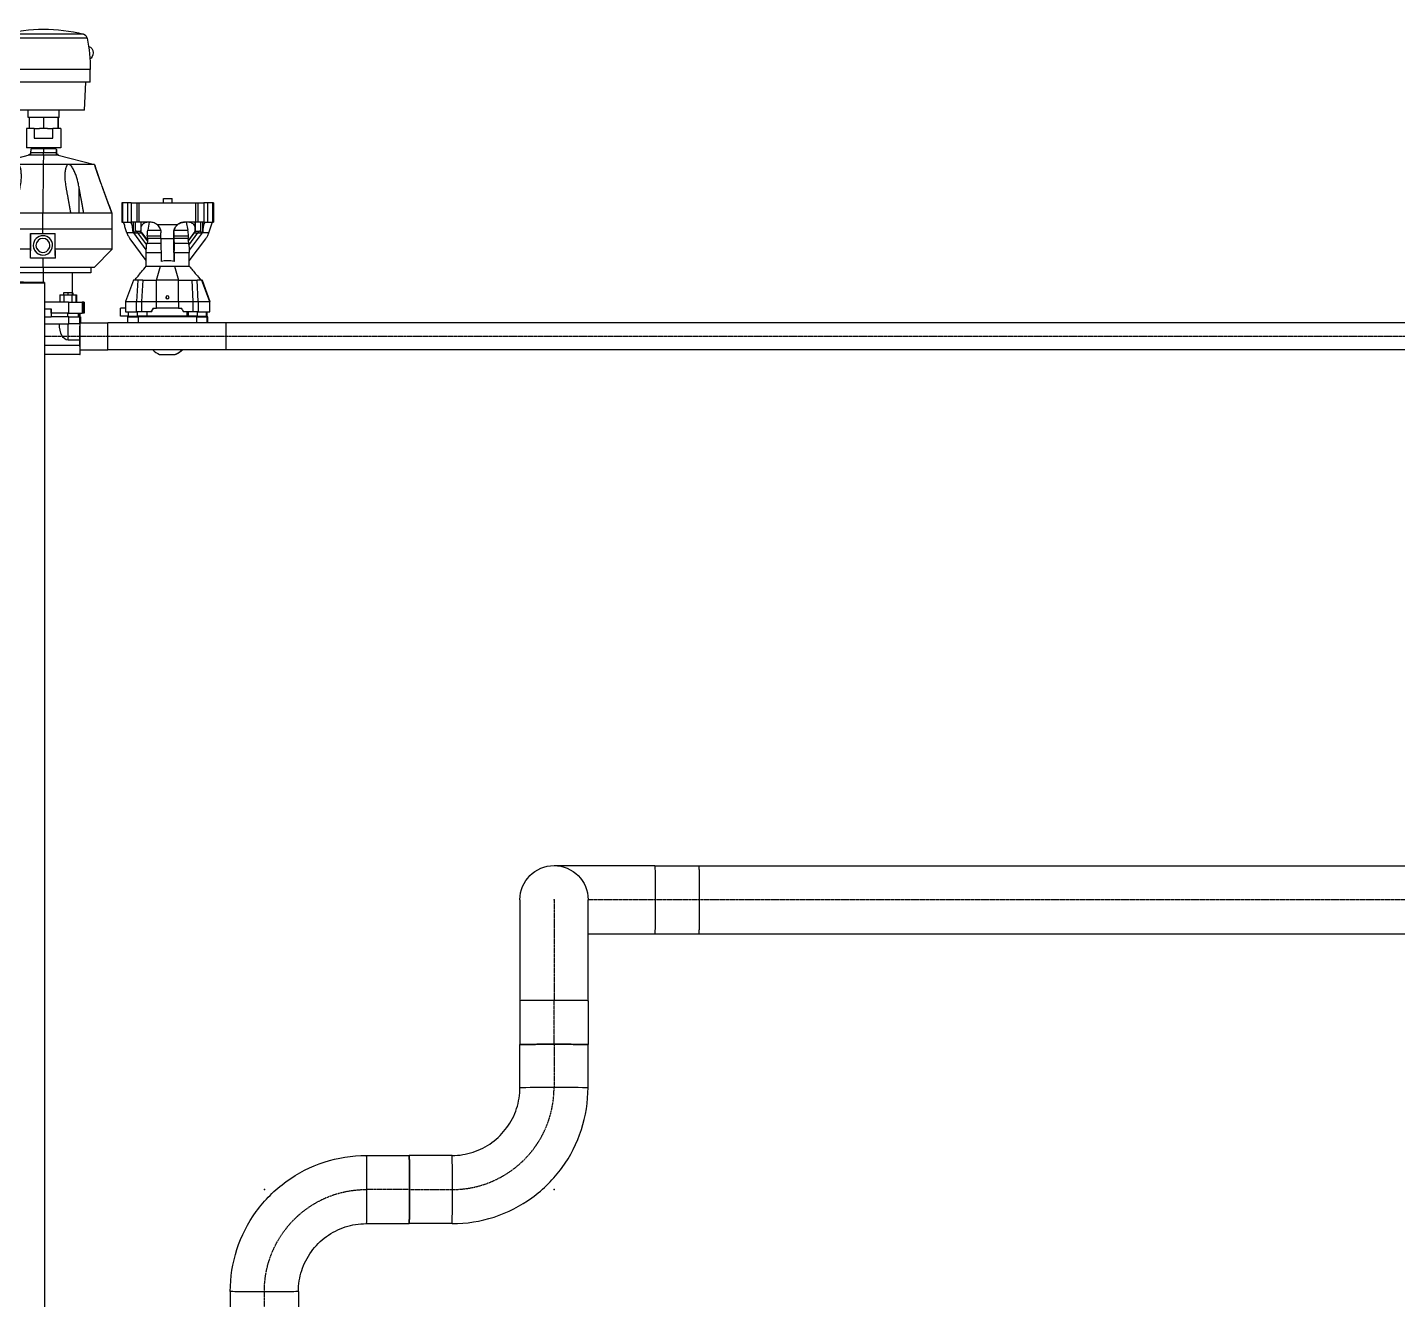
# Model space of a CAD drawing. Header units: millimetres. Extents: x 48717 to 75522, y 76128 to 88842.
# Drawn here: x 58008 to 59285, y 87657 to 88842 of the extents above; entities that cross this region are included whole.
import ezdxf

# ---------------------------------------------------------------- set-up
doc = ezdxf.new("R2010")
doc.units = ezdxf.units.MM
doc.linetypes.add('CENTER2', pattern=[1.125, 0.75, -0.125, 0.125, -0.125])
for name, color, linetype in [('Top (Plan) View2-CENTER', 1, 'CENTER2'), ('Top (Plan) View2-DV20-S1B-001d', 140, 'Continuous'), ('Top (Plan) View2-DV20-S1B-011C', 140, 'Continuous'), ('Top (Plan) View2-DV90-S1B-001d', 120, 'Continuous')]:
    doc.layers.add(name, color=color, linetype=linetype)

# ---------------------------------------------------------------- blocks, each defined once
blk = doc.blocks.new('*U802')
at = {"layer": 'Top (Plan) View2-CENTER'}
blk.add_line((58023.9, 88554.5), (58083, 88554.5), dxfattribs=at)
at = {"layer": 'Top (Plan) View2-DV20-S1B-011C', "color": 0, "linetype": 'ByBlock', "lineweight": -2}
for p, q in [((58063.7, 88832.2), (57982.5, 88832.2)), ((58060.1, 88836.1), (57986.2, 88836.1)), ((58066.6, 88803), (57979.6, 88803)), ((57979.6, 88791.2), (57979.6, 88803)), ((58066.6, 88791.2), (58066.6, 88803)), ((58066.6, 88791.2), (57979.6, 88791.2)), ((57985.1, 88765.2), (57983.7, 88791.2)), ((58061.1, 88765.2), (58062.5, 88791.2)), ((58061.1, 88765.2), (57985.1, 88765.2)), ((58008.6, 88758.2), (58008.6, 88765.2)), ((58009.5, 88758.2), (58008.6, 88758.2)), ((58011.7, 88758.2), (58009.5, 88758.2)), ((58009.5, 88758.2), (58009.5, 88748.2)), ((58020.8, 88758.2), (58011.7, 88758.2)), ((58023, 88758.2), (58020.8, 88758.2)), ((58025.1, 88758.2), (58023, 88758.2)), ((58023, 88758.2), (58023, 88748.2)), ((58034.4, 88758.2), (58025.1, 88758.2)), ((58036.5, 88758.2), (58034.4, 88758.2)), ((58036.6, 88758.2), (58036.5, 88758.2)), ((58036.5, 88758.2), (58036.5, 88748.2)), ((58037.6, 88758.2), (58036.6, 88758.2)), ((58036.7, 88758.2), (58036.7, 88748.2)), ((58037.6, 88758.2), (58037.6, 88765.2)), ((58014.4, 88748.2), (58007.1, 88748.2)), ((58007.1, 88748.2), (58007.1, 88730.2)), ((58014.4, 88748.2), (58014.4, 88739.2)), ((58014.4, 88748.2), (58019.4, 88748.2)), ((58023, 88748.2), (58019.4, 88748.2)), ((58026.6, 88748.2), (58023, 88748.2)), ((58026.6, 88748.2), (58031.6, 88748.2)), ((58039.1, 88748.2), (58031.6, 88748.2)), ((58031.6, 88739.2), (58031.6, 88748.2)), ((58039.1, 88748.2), (58039.1, 88730.2)), ((58039.1, 88730.2), (58007.1, 88730.2)), ((58011.6, 88729.2), (58011.1, 88728.4)), ((58023, 88729.2), (58011.6, 88729.2)), ((58014.4, 88739.2), (58031.6, 88739.2)), ((58018.1, 88729.2), (58018.1, 88730.2)), ((58023, 88729.2), (58023, 88725.8)), ((58034.6, 88729.2), (58023, 88729.2)), ((58028.1, 88729.2), (58028.1, 88730.2)), ((58034.6, 88729.2), (58035.1, 88728.4)), ((58009.6, 88723.2), (57975.6, 88714.5)), ((58009.6, 88724.2), (58011, 88724.2)), ((58009.6, 88723.2), (58009.6, 88724.2)), ((58023, 88723.2), (58009.6, 88723.2)), ((58011, 88725.8), (58023, 88725.8)), ((58011, 88725.8), (58011, 88724.2)), ((58023, 88723.2), (58022.6, 88714.5)), ((58023, 88723.2), (58023, 88725.8)), ((58023, 88725.8), (58035, 88725.8)), ((58036.6, 88723.2), (58023, 88723.2)), ((58035, 88724.2), (58035, 88725.8)), ((58035, 88724.2), (58036.6, 88724.2)), ((58035.2, 88725.8), (58035.2, 88724.2)), ((58036.6, 88723.2), (58036.6, 88724.2)), ((58036.6, 88723.2), (58070.6, 88714.5)), ((57998.6, 88714.5), (57975.6, 88714.5)), ((57975.6, 88714.5), (57975.6, 88714.5)), ((58022.6, 88714.5), (57999.3, 88714.5)), ((58022.6, 88714.5), (58022.5, 88669.2)), ((58046.1, 88714.5), (58022.6, 88714.5)), ((58070.6, 88714.5), (58046.8, 88714.5)), ((58070.6, 88714.5), (58070.6, 88714.5)), ((58070.6, 88714.5), (58070.6, 88714.5)), ((57989.4, 88694.1), (57989.4, 88669.2)), ((58056, 88694.1), (58056, 88669.2)), ((58077.7, 88694.1), (58077.7, 88693.7)), ((57959.4, 88669.2), (57959.1, 88669.2)), ((57959.1, 88654.2), (57959.1, 88669.2)), ((57984.7, 88669.2), (57959.4, 88669.2)), ((57996.8, 88669.2), (57984.7, 88669.2)), ((58022.5, 88669.2), (57996.8, 88669.2)), ((58022.5, 88654.2), (58022.5, 88669.2)), ((58048.3, 88669.2), (58022.5, 88669.2)), ((58060.5, 88669.2), (58048.3, 88669.2)), ((58086.7, 88669.2), (58060.5, 88669.2)), ((58087.1, 88669.2), (58086.7, 88669.2)), ((58087.1, 88654.2), (58087.1, 88669.2)), ((58022.5, 88654.2), (57959.1, 88654.2)), ((58022.5, 88654.2), (57959.1, 88654.2)), ((57959.1, 88635.7), (57959.1, 88654.2)), ((57959.2, 88654.2), (57959.2, 88654.2)), ((58022.5, 88654.2), (58022.5, 88654.2)), ((58022.5, 88650.4), (58022.5, 88654.2)), ((58087.1, 88654.2), (58022.5, 88654.2)), ((58087.1, 88654.2), (58022.5, 88654.2)), ((58087, 88654.2), (58087, 88654.2)), ((58087.1, 88635.7), (58087.1, 88654.2)), ((58011, 88650.4), (58022.5, 88650.4)), ((58011, 88650.4), (58011, 88635.7)), ((58011, 88634.3), (58011, 88650.4)), ((58022.5, 88650.4), (58034, 88650.4)), ((58034, 88635.7), (58034, 88650.4)), ((58011, 88635.7), (57959.1, 88635.7)), ((57976.1, 88618.7), (57959.1, 88635.7)), ((58011, 88627.4), (58011, 88634.3)), ((58034, 88627.4), (58011, 88627.4)), ((58013.5, 88639.2), (58013.5, 88639.2)), ((58016, 88639.2), (58016, 88639.2)), ((58022.6, 88618.7), (58022.6, 88627.4)), ((58087.1, 88635.7), (58034, 88635.7)), ((58034, 88634.3), (58034, 88627.4)), ((58034.1, 88627.4), (58034, 88627.4)), ((58070.1, 88618.7), (58087.1, 88635.7)), ((58022.6, 88618.7), (57976.1, 88618.7)), ((57979.1, 88618.7), (57979.1, 88613.7)), ((58070.1, 88618.7), (58022.6, 88618.7)), ((58022.7, 88618.7), (58022.7, 88613.7)), ((58067.1, 88618.7), (58067.1, 88613.7)), ((58022.7, 88613.7), (57979.1, 88613.7)), ((57996.6, 88613.7), (57996.6, 88604.9)), ((58067.1, 88613.7), (58022.7, 88613.7)), ((58022.8, 88613.7), (58022.8, 88604.6)), ((58049.6, 88613.7), (58049.6, 88595)), ((58038.3, 88593), (58042, 88593)), ((58038.3, 88593), (58038.3, 88586.2)), ((58045.8, 88595), (58041.8, 88595)), ((58041.8, 88595), (58041.8, 88593)), ((58042, 88593), (58049.5, 88593)), ((58042, 88593), (58042, 88586.2)), ((58045.8, 88595), (58045.8, 88593)), ((58049.8, 88595), (58045.8, 88595)), ((58049.5, 88593), (58053.3, 88593)), ((58049.5, 88593), (58049.5, 88586.2)), ((58050.4, 88595), (58049.8, 88595)), ((58049.8, 88595), (58049.8, 88593)), ((58050.4, 88595), (58050.4, 88593)), ((58053.3, 88593), (58053.9, 88593)), ((58053.3, 88593), (58053.3, 88586.2)), ((58053.9, 88593), (58053.9, 88586.2)), ((58046.2, 88586.2), (58023.9, 88586.2)), ((58023.9, 88580.2), (58030.2, 88580.2)), ((58030.2, 88580.2), (58030.2, 88580.2)), ((58030.2, 88576.2), (58030.2, 88580.2)), ((58030.2, 88580.2), (58030.2, 88572.7)), ((58030.2, 88576.2), (58030.2, 88572.7)), ((58046.2, 88576.2), (58030.2, 88576.2)), ((58045.7, 88572.7), (58045.7, 88576.2)), ((58046.2, 88586.2), (58059.2, 88586.2)), ((58046.2, 88586.2), (58046.2, 88576.2)), ((58046.2, 88576.2), (58059.2, 88576.2)), ((58055.2, 88576.2), (58055.2, 88572.7)), ((58056.4, 88576.2), (58056.4, 88572.7)), ((58056.8, 88576.2), (58056.8, 88572.7)), ((58060.4, 88586.2), (58059.2, 88586.2)), ((58059.2, 88586.2), (58059.2, 88576.2)), ((58060.4, 88576.2), (58059.2, 88576.2)), ((58060.8, 88586.2), (58060.4, 88586.2)), ((58060.4, 88586.2), (58060.4, 88576.2)), ((58060.8, 88576.2), (58060.4, 88576.2)), ((58060.8, 88586.2), (58060.8, 88576.2)), ((58023.9, 88572.7), (58030.2, 88572.7)), ((58023.9, 88566), (58046.7, 88566)), ((58046.7, 88572.7), (58030.2, 88572.7)), ((58030.2, 88572.7), (58030.2, 88572.7)), ((58045.9, 88550.9), (58045.9, 88566)), ((58046.7, 88572.7), (58056.8, 88572.7)), ((58046.7, 88566), (58046.7, 88572.7)), ((58056.8, 88566), (58046.7, 88566)), ((58057.4, 88572.7), (58056.8, 88572.7)), ((58056.8, 88566), (58056.8, 88572.7)), ((58056.8, 88566), (58056.9, 88566)), ((58056.9, 88566), (58056.9, 88550.9)), ((58057.1, 88567), (58083.1, 88567)), ((58057.4, 88572.7), (58057.4, 88572.7)), ((58057.4, 88567), (58057.4, 88572.7)), ((58057.4, 88572.7), (58057.4, 88567)), ((58056.9, 88550.9), (58045.9, 88550.9)), ((58056.9, 88550.9), (58056.9, 88545.9)), ((58056.9, 88545.9), (58023.9, 88545.9)), ((58057.1, 88542), (58083.1, 88542)), ((58057, 88537.5), (58023.9, 88537.5)), ((58057, 88537.5), (58057.2, 88537.5))]:
    blk.add_line(p, q, dxfattribs=at)
at = {"layer": 'Top (Plan) View2-DV20-S1B-011C', "color": 0, "linetype": 'ByBlock', "lineweight": -2, "extrusion": (0, 0, -1)}
for centre, radius, start, end in [((-58129.6, 88803), 150, 0, 11.2266), ((-57987.4, 88831.3), 5, 11.2266, 75.7365), ((-58023.1, 88690.7), 150, 75.7365, 104.2635), ((-58058.8, 88831.3), 5, 104.2635, 168.7734), ((-57916.6, 88803), 150, 168.7734, 180)]:
    blk.add_arc(centre, radius, start, end, dxfattribs=at)
for centre, major_axis, ratio, start_param, end_param in [((58064.7, 88818.5), (0, 6), 0.759579, 0.081923, 1.570796), ((58064.7, 88818.5), (0, 6), 0.759579, 1.570796, 2.784465), ((58071, 92403.3), (0, -5285), 0.01, 0.776809, 0.777196), ((58045.8, 88566), (-0.1, 15.1), 0.52833, -3.13772, -1.566924), ((58057.1, 88554.5), (0, -12.5), 0.01, 0, 3.141593), ((58083.1, 88554.5), (0, -12.5), 0.01, 0, 3.141593)]:
    blk.add_ellipse(centre, major_axis=major_axis, ratio=ratio, start_param=start_param, end_param=end_param, dxfattribs=at)
at = {"layer": 'Top (Plan) View2-DV20-S1B-011C', "color": 0, "linetype": 'ByBlock', "lineweight": -2}
for centre, major_axis, ratio, start_param, end_param in [((58077.1, 88712.6), (-6.45, 1.89), 0.002815, 6.211146, 6.273588), ((58077.1, 88712.6), (-6.45, 1.89), 0.002814, 6.273591, 6.336033), ((58022.5, 88639.2), (0, 9), 0.99995, -1.570796, 1.570796), ((58022.5, 88639.2), (0, 9), 0.99995, 0.000556, 1.570796), ((58022.5, 88639.2), (0, 6.5), 0.99995, -1.570796, 1.570796), ((58022.5, 88639.2), (0, 6.5), 0.99995, 0.001538, 1.570796), ((58048, 92403.3), (0, 5285), 0.01, 2.364397, 2.364784), ((58022.5, 88639.2), (0, 9), 0.99995, 1.570796, 3.141037), ((58022.5, 88639.2), (0, 9), 0.99995, 1.570796, 4.712389), ((58022.5, 88639.2), (0, 6.5), 0.99995, 1.570796, 3.140054), ((58022.5, 88639.2), (0, 6.5), 0.99995, 1.570796, 4.712389), ((58057.1, 88554.5), (0, 18.5), 0.01, 2.056887, 2.736127), ((58057.1, 88554.5), (0, 18.5), 0.01, 3.547058, 3.970508)]:
    blk.add_ellipse(centre, major_axis=major_axis, ratio=ratio, start_param=start_param, end_param=end_param, dxfattribs=at)
for points, weights in [([(58011.1, 88728.4), (58011.1, 88728.3), (58011, 88725.8)], [1.12347614776, 1.12214181902, 1.05741574961]), ([(58035, 88725.8), (58035.1, 88730.7), (58035.2, 88725.8)], [1.05741574961, 1.18959271831, 1.05741574961]), ([(57959.4, 88669.2), (57964.3, 88682.6), (57968.5, 88694.1)], [1.00043866962, 1.00625788137, 1.00616626755]), ([(57989.4, 88694.1), (57987.2, 88682.6), (57984.7, 88669.2)], [1.00616571738, 1.00625759645, 1.0004386501]), ([(57996.8, 88669.2), (57999.3, 88682.6), (58001.4, 88694.1)], [1.00043866962, 1.00625788139, 1.00616626756]), ([(58043.8, 88694.1), (58045.9, 88682.6), (58048.3, 88669.2)], [1.00616570313, 1.00625758907, 1.00043864959]), ([(58060.5, 88669.2), (58058.1, 88682.6), (58056, 88694.1)], [1.00043866962, 1.00625788139, 1.00616626757]), ([(58077.5, 88694.1), (58081.7, 88682.6), (58086.7, 88669.2)], [1.00616570312, 1.00625758907, 1.00043864959]), ([(58086.8, 88669.2), (58081.9, 88682.6), (58077.7, 88694.1)], [1.00043866962, 1.00625788139, 1.00616626756]), ([(58034.1, 88627.4), (58034, 88630.7), (58034, 88634.3)], [1.00774847207, 1.00716439058, 1.00305420777])]:
    blk.add_rational_spline(points, weights, degree=2, dxfattribs=at)
for points, knots in [([(57968.5, 88694.1), (57968.9, 88695), (57969.2, 88695.8), (57969.4, 88696.6), (57970.3, 88699), (57971.2, 88701.6), (57972.6, 88705.5), (57973, 88706.8), (57973.8, 88709.3), (57974.2, 88710.4), (57974.9, 88712.4), (57975.2, 88713.4), (57975.5, 88714.2), (57975.5, 88714.3), (57975.6, 88714.5), (57975.6, 88714.5), (57975.6, 88714.5)], [-0.255521, -0.255521, -0.255521, -0.255521, 0, 0, 0, 0.769798, 0.769798, 1.154696, 1.154696, 1.539595, 1.539595, 1.854249, 1.854249, 1.935621, 1.935621, 1.970509, 1.970509, 1.970509, 1.970509]), ([(57998.6, 88714.5), (57998.5, 88714.5), (57998.3, 88714.5), (57998, 88714.3), (57997.7, 88714.2), (57996.7, 88713.4), (57995.9, 88712.4), (57994.7, 88710.4), (57994.1, 88709.3), (57993, 88706.8), (57992.5, 88705.5), (57991.1, 88701.6), (57990.4, 88699), (57989.7, 88695.8), (57989.5, 88695), (57989.4, 88694.1)], [2.058048, 2.058048, 2.058048, 2.058048, 2.098366, 2.098366, 2.179738, 2.179738, 2.494392, 2.494392, 2.87929, 2.87929, 3.264189, 3.264189, 4.033987, 4.033987, 4.289507, 4.289507, 4.289507, 4.289507]), ([(57999.3, 88714.5), (57999.2, 88714.5), (57999.1, 88714.5), (57998.8, 88714.5), (57998.7, 88714.5), (57998.6, 88714.5)], [0.93938184, 0.93938184, 0.93938184, 0.93938184, 0.98086059, 0.98086059, 1.02233934, 1.02233934, 1.02233934, 1.02233934]), ([(58001.4, 88694.1), (58001.6, 88695), (58001.7, 88695.8), (58001.8, 88696.6), (58002.2, 88699), (58002.4, 88701.6), (58002.4, 88705.5), (58002.3, 88706.8), (58002.1, 88709.3), (58001.9, 88710.4), (58001.3, 88712.4), (58000.8, 88713.4), (58000, 88714.2), (57999.9, 88714.3), (57999.5, 88714.5), (57999.4, 88714.5), (57999.3, 88714.5)], [-0.255521, -0.255521, -0.255521, -0.255521, 0, 0, 0, 0.769798, 0.769798, 1.154696, 1.154696, 1.539595, 1.539595, 1.854249, 1.854249, 1.935621, 1.935621, 1.975939, 1.975939, 1.975939, 1.975939]), ([(58046.1, 88714.5), (58046, 88714.5), (58045.9, 88714.5), (58045.5, 88714.3), (58045.3, 88714.2), (58044.5, 88713.4), (58044.1, 88712.4), (58043.5, 88710.4), (58043.3, 88709.3), (58043, 88706.8), (58042.9, 88705.5), (58042.9, 88701.6), (58043.1, 88699), (58043.5, 88695.8), (58043.6, 88695), (58043.8, 88694.1)], [-6.611598, -6.611598, -6.611598, -6.611598, -6.57128, -6.57128, -6.489908, -6.489908, -6.175254, -6.175254, -5.790355, -5.790355, -5.405456, -5.405456, -4.635659, -4.635659, -4.380138, -4.380138, -4.380138, -4.380138]), ([(58046.8, 88714.5), (58046.7, 88714.5), (58046.6, 88714.5), (58046.3, 88714.5), (58046.2, 88714.5), (58046.1, 88714.5)], [0.93938184, 0.93938184, 0.93938184, 0.93938184, 0.98086059, 0.98086059, 1.02233934, 1.02233934, 1.02233934, 1.02233934]), ([(58056, 88694.1), (58055.8, 88695), (58055.7, 88695.8), (58055.5, 88696.6), (58055, 88699), (58054.3, 88701.6), (58052.9, 88705.5), (58052.4, 88706.8), (58051.3, 88709.3), (58050.7, 88710.4), (58049.5, 88712.4), (58048.7, 88713.4), (58047.7, 88714.2), (58047.4, 88714.3), (58047.1, 88714.5), (58046.9, 88714.5), (58046.8, 88714.5)], [-0.255521, -0.255521, -0.255521, -0.255521, 0, 0, 0, 0.769798, 0.769798, 1.154696, 1.154696, 1.539595, 1.539595, 1.854249, 1.854249, 1.935621, 1.935621, 1.975939, 1.975939, 1.975939, 1.975939]), ([(58077.7, 88694.1), (58077.4, 88695), (58077.1, 88695.8), (58076.8, 88696.6), (58075.9, 88699), (58075, 88701.6), (58073.6, 88705.5), (58073.2, 88706.8), (58072.4, 88709.3), (58072, 88710.4), (58071.3, 88712.4), (58071, 88713.4), (58070.7, 88714.2), (58070.7, 88714.3), (58070.6, 88714.5), (58070.6, 88714.5), (58070.6, 88714.5)], [-0.255521, -0.255521, -0.255521, -0.255521, 0, 0, 0, 0.769798, 0.769798, 1.154696, 1.154696, 1.539595, 1.539595, 1.854249, 1.854249, 1.935621, 1.935621, 1.975939, 1.975939, 1.975939, 1.975939]), ([(58070.6, 88714.5), (58070.6, 88714.5), (58070.6, 88714.5), (58070.7, 88714.3), (58070.7, 88714.2), (58071, 88713.4), (58071.3, 88712.4), (58071.9, 88710.4), (58072.3, 88709.3), (58073.1, 88706.8), (58073.5, 88705.5), (58074.8, 88701.6), (58075.8, 88699), (58076.9, 88695.8), (58077.2, 88695), (58077.5, 88694.1)], [-6.611598, -6.611598, -6.611598, -6.611598, -6.57128, -6.57128, -6.489908, -6.489908, -6.175254, -6.175254, -5.790355, -5.790355, -5.405456, -5.405456, -4.635659, -4.635659, -4.380138, -4.380138, -4.380138, -4.380138])]:
    blk.add_open_spline(points, degree=3, knots=knots, dxfattribs=at)
blk = doc.blocks.new('*U805')
at = {"layer": 'Top (Plan) View2-DV20-S1B-001d', "color": 0, "linetype": 'ByBlock', "lineweight": -2}
blk.add_line((58023.9, 88604.5), (58023.9, 78949.5), dxfattribs=at)
at = {"layer": 'Top (Plan) View2-DV20-S1B-001d', "color": 0, "linetype": 'ByBlock', "lineweight": -2, "extrusion": (0, 0, -1)}
blk.add_ellipse((57992.1, 88604.5), major_axis=(31.8, 0), ratio=0.01, dxfattribs=at)
blk = doc.blocks.new('*U822')
at = {"layer": 'Top (Plan) View2-CENTER'}
blk.add_line((58083.1, 88554.5), (58193, 88554.5), dxfattribs=at)
at = {"layer": 'Top (Plan) View2-DV20-S1B-011C', "color": 0, "linetype": 'ByBlock', "lineweight": -2}
for p, q in [((58193.1, 88567), (58083.1, 88567)), ((58193.1, 88542), (58083.1, 88542))]:
    blk.add_line(p, q, dxfattribs=at)
at = {"layer": 'Top (Plan) View2-DV20-S1B-011C', "color": 0, "linetype": 'ByBlock', "lineweight": -2, "extrusion": (0, 0, -1)}
blk.add_ellipse((58083.1, 88554.5), major_axis=(0, -12.5), ratio=0.01, start_param=0, end_param=3.141593, dxfattribs=at)
at = {"layer": 'Top (Plan) View2-DV20-S1B-011C', "color": 0, "linetype": 'ByBlock', "lineweight": -2}
blk.add_ellipse((58193.1, 88554.5), major_axis=(0, 12.5), ratio=0.01, start_param=0, end_param=3.141593, dxfattribs=at)
blk = doc.blocks.new('*U823')
at = {"layer": 'Top (Plan) View2-DV20-S1B-011C', "color": 0, "linetype": 'ByBlock', "lineweight": -2}
for p, q in [((58096.7, 88678.8), (58096, 88678.8)), ((58096, 88678.8), (58096, 88660.8)), ((58101.3, 88678.8), (58096.7, 88678.8)), ((58096.7, 88678.8), (58096.7, 88660.8)), ((58104.6, 88678.8), (58101.3, 88678.8)), ((58101.3, 88678.8), (58101.3, 88660.8)), ((58104.6, 88678.8), (58110.2, 88678.8)), ((58104.6, 88678.8), (58104.6, 88660.8)), ((58110.2, 88678.8), (58112, 88678.8)), ((58110.2, 88660.8), (58110.2, 88678.8)), ((58112, 88678.8), (58165.1, 88678.8)), ((58112, 88678.8), (58112, 88660.8)), ((58134.8, 88682.8), (58142.8, 88682.8)), ((58134.8, 88678.8), (58134.8, 88682.8)), ((58142.8, 88682.8), (58142.8, 88682.8)), ((58142.8, 88678.8), (58142.8, 88682.8)), ((58165.1, 88678.8), (58166.8, 88678.8)), ((58165.1, 88660.8), (58165.1, 88678.8)), ((58166.8, 88678.8), (58172.5, 88678.8)), ((58166.8, 88678.8), (58166.8, 88660.8)), ((58175.8, 88678.8), (58172.5, 88678.8)), ((58172.5, 88678.8), (58172.5, 88660.8)), ((58180.7, 88678.8), (58175.8, 88678.8)), ((58175.8, 88678.8), (58175.8, 88660.8)), ((58181.4, 88678.8), (58180.7, 88678.8)), ((58180.7, 88678.8), (58180.7, 88660.8)), ((58181.4, 88678.8), (58181.4, 88660.8)), ((58096, 88660.8), (58096.7, 88660.8)), ((58096.7, 88660.8), (58101.3, 88660.8)), ((58101.3, 88660.8), (58104.6, 88660.8)), ((58110.2, 88660.8), (58104.6, 88660.8)), ((58106.5, 88660.8), (58106.5, 88650.8)), ((58106.8, 88651.2), (58106.8, 88660.8)), ((58108.7, 88652.2), (58108.7, 88660.8)), ((58110.9, 88650.8), (58109.6, 88652.6)), ((58109.6, 88652.6), (58113.2, 88652.6)), ((58112, 88660.8), (58110.2, 88660.8)), ((58122.5, 88660.8), (58112, 88660.8)), ((58114.5, 88650.8), (58113.2, 88652.6)), ((58113.6, 88660.8), (58113.6, 88652.3)), ((58113.7, 88660.8), (58113.7, 88652.2)), ((58121.6, 88660.8), (58120.3, 88653.4)), ((58120.3, 88653.4), (58132.1, 88653.4)), ((58144.8, 88653.4), (58157.4, 88653.4)), ((58165.1, 88660.8), (58154.4, 88660.8)), ((58156.1, 88660.8), (58157.4, 88653.4)), ((58163.6, 88650.8), (58164.9, 88652.6)), ((58164.4, 88660.8), (58164.4, 88652.2)), ((58164.5, 88652.3), (58164.5, 88660.8)), ((58164.9, 88652.6), (58168.4, 88652.6)), ((58166.8, 88660.8), (58165.1, 88660.8)), ((58172.5, 88660.8), (58166.8, 88660.8)), ((58167, 88650.8), (58168.4, 88652.6)), ((58169.3, 88660.8), (58169.3, 88652.2)), ((58171.1, 88660.8), (58171.1, 88651.2)), ((58171.4, 88650.8), (58171.4, 88660.8)), ((58172.5, 88660.8), (58175.8, 88660.8)), ((58175.8, 88660.8), (58180.7, 88660.8)), ((58180.7, 88660.8), (58181.4, 88660.8)), ((58106.5, 88650.8), (58100.8, 88650.8)), ((58118.7, 88625), (58103.7, 88645.2)), ((58106.8, 88651.2), (58107.1, 88650.8)), ((58118.8, 88635.1), (58107.1, 88650.8)), ((58107.1, 88650.8), (58110.9, 88650.8)), ((58110.9, 88650.8), (58114.5, 88650.8)), ((58119.2, 88639.6), (58110.9, 88650.8)), ((58114.7, 88650.8), (58113.5, 88652.4)), ((58114.5, 88650.8), (58114.7, 88650.8)), ((58119.9, 88643.5), (58114.5, 88650.8)), ((58114.7, 88650.8), (58119.9, 88643.7)), ((58120.3, 88645.8), (58119.5, 88641.2)), ((58119.5, 88641.2), (58132.5, 88641.2)), ((58119.8, 88648.2), (58132.4, 88648.2)), ((58119.8, 88648.2), (58119.8, 88645.8)), ((58119.8, 88645.8), (58132.5, 88645.8)), ((58132.5, 88645.2), (58132.7, 88624.3)), ((58144.5, 88650.8), (58144.4, 88650.8)), ((58144.5, 88651.1), (58144.5, 88650.8)), ((58144.5, 88650.8), (58144.5, 88651.1)), ((58144.7, 88634.4), (58144.5, 88650.8)), ((58144.5, 88650.8), (58144.5, 88650.8)), ((58144.5, 88650.8), (58144.7, 88634.4)), ((58144.5, 88648.2), (58157.8, 88648.2)), ((58144.7, 88624.3), (58144.5, 88645.2)), ((58144.6, 88645.8), (58157.8, 88645.8)), ((58144.6, 88641.2), (58158.2, 88641.2)), ((58157.4, 88645.8), (58158.2, 88641.2)), ((58157.8, 88643.2), (58163.6, 88650.8)), ((58163.4, 88650.8), (58157.8, 88643.4)), ((58157.8, 88648.2), (58157.8, 88645.8)), ((58158.2, 88641.2), (58158.2, 88641.2)), ((58158.5, 88639.4), (58167, 88650.8)), ((58170.8, 88650.8), (58158.9, 88634.9)), ((58158.9, 88624.9), (58174.2, 88645.2)), ((58163.4, 88650.8), (58164.6, 88652.4)), ((58163.4, 88650.8), (58163.6, 88650.8)), ((58163.6, 88650.8), (58167, 88650.8)), ((58167, 88650.8), (58170.8, 88650.8)), ((58170.8, 88650.8), (58171.1, 88651.2)), ((58177.2, 88650.8), (58171.4, 88650.8)), ((58118.7, 88632.6), (58132.6, 88632.6)), ((58118.7, 88619.8), (58118.7, 88632.6)), ((58144.7, 88632.6), (58158.9, 88632.6)), ((58144.7, 88632.6), (58144.7, 88624.3)), ((58158.9, 88619.8), (58158.9, 88632.6)), ((58118.7, 88619.8), (58158.9, 88619.8)), ((58128.4, 88606.8), (58132.1, 88619.8)), ((58145.2, 88619.8), (58148.7, 88606.8)), ((58158.9, 88619.8), (58158.9, 88619.8)), ((58106.9, 88606.8), (58099.6, 88586.8)), ((58110.9, 88606.8), (58106.9, 88606.8)), ((58110.9, 88606.8), (58109.8, 88586.8)), ((58115.5, 88606.8), (58110.9, 88606.8)), ((58115.5, 88606.8), (58114.4, 88586.8)), ((58115.5, 88606.8), (58128.4, 88606.8)), ((58128.3, 88586.8), (58128.4, 88606.8)), ((58148.7, 88606.8), (58128.4, 88606.8)), ((58148.7, 88586.8), (58148.7, 88606.8)), ((58148.7, 88606.8), (58161.6, 88606.8)), ((58162.6, 88586.8), (58161.6, 88606.8)), ((58161.6, 88606.8), (58166.2, 88606.8)), ((58167.2, 88586.8), (58166.2, 88606.8)), ((58170.3, 88606.8), (58166.2, 88606.8)), ((58170.8, 88606.8), (58170.3, 88606.8)), ((58170.3, 88606.8), (58177.6, 88586.8)), ((58178.1, 88586.8), (58170.8, 88606.8)), ((58170.8, 88606.8), (58170.8, 88606.8)), ((58170.8, 88606.8), (58178.1, 88586.8)), ((58094.8, 88573.3), (58094.8, 88580.8)), ((58099.6, 88580.8), (58094.8, 88580.8)), ((58099.6, 88586.8), (58109.8, 88586.8)), ((58099.6, 88586.8), (58099.6, 88577.3)), ((58099.6, 88577.3), (58109.8, 88577.3)), ((58102.1, 88573.3), (58102.1, 88577.3)), ((58109.8, 88577.3), (58109.8, 88586.8)), ((58109.8, 88586.8), (58114.4, 88586.8)), ((58114.4, 88577.3), (58109.8, 88577.3)), ((58110.4, 88577.3), (58110.4, 88573.3)), ((58114.4, 88586.8), (58128.3, 88586.8)), ((58114.4, 88586.8), (58114.4, 88577.3)), ((58123.5, 88577.3), (58114.4, 88577.3)), ((58119.6, 88573.3), (58119.6, 88577.3)), ((58123.5, 88577.3), (58123.5, 88577.3)), ((58125.5, 88580.8), (58128.3, 88580.8)), ((58128.3, 88586.8), (58148.7, 88586.8)), ((58128.3, 88580.8), (58128.3, 88586.8)), ((58148.7, 88580.8), (58128.3, 88580.8)), ((58148.7, 88586.8), (58148.7, 88580.8)), ((58148.7, 88586.8), (58162.6, 88586.8)), ((58148.7, 88580.8), (58151.5, 88580.8)), ((58162.6, 88577.3), (58153.5, 88577.3)), ((58156.9, 88573.3), (58156.9, 88577.3)), ((58158, 88577.3), (58158, 88573.3)), ((58162.6, 88577.3), (58162.6, 88586.8)), ((58162.6, 88586.8), (58167.2, 88586.8)), ((58167.2, 88577.3), (58162.6, 88577.3)), ((58166.6, 88573.3), (58166.6, 88577.3)), ((58167.2, 88586.8), (58167.2, 88577.3)), ((58167.2, 88586.8), (58177.6, 88586.8)), ((58167.2, 88577.3), (58177.6, 88577.3)), ((58175.1, 88573.3), (58175.1, 88577.3)), ((58175.6, 88573.3), (58175.6, 88577.3)), ((58175.6, 88573.3), (58175.6, 88577.3)), ((58178.1, 88586.8), (58177.6, 88586.8)), ((58177.6, 88586.8), (58177.6, 88577.3)), ((58177.6, 88577.3), (58177.8, 88577.3)), ((58177.9, 88580.8), (58177.8, 88580.8)), ((58177.8, 88580.8), (58177.8, 88577.3)), ((58177.8, 88577.3), (58177.9, 88577.3)), ((58177.9, 88580.8), (58177.9, 88577.3)), ((58177.9, 88577.3), (58178.1, 88577.3)), ((58178.1, 88577.3), (58178.1, 88586.8)), ((58178.1, 88586.8), (58178.1, 88586.8)), ((58178.1, 88577.3), (58178.1, 88586.8)), ((58178.1, 88577.3), (58178.1, 88577.3)), ((58102.1, 88573.3), (58094.8, 88573.3)), ((58101.6, 88572.7), (58111.5, 88572.7)), ((58101.6, 88567), (58101.6, 88572.7)), ((58102.1, 88573.3), (58110.4, 88573.3)), ((58119.6, 88573.3), (58110.4, 88573.3)), ((58165.5, 88572.7), (58111.5, 88572.7)), ((58111.5, 88567), (58111.5, 88572.7)), ((58156.9, 88573.3), (58119.6, 88573.3)), ((58158, 88573.3), (58156.9, 88573.3)), ((58166.6, 88573.3), (58158, 88573.3)), ((58165.5, 88572.7), (58175.6, 88572.7)), ((58165.5, 88572.7), (58165.5, 88567)), ((58166.6, 88573.3), (58175.1, 88573.3)), ((58175.6, 88573.3), (58175.1, 88573.3)), ((58175.6, 88573.3), (58175.6, 88573.3)), ((58176.1, 88572.7), (58175.6, 88572.7)), ((58175.6, 88567), (58175.6, 88572.7)), ((58176.1, 88572.7), (58176.1, 88572.7)), ((58176.1, 88567), (58176.1, 88572.7)), ((58176.1, 88567), (58176.1, 88572.7)), ((58131.2, 88537.5), (58145.8, 88537.5)), ((58146.5, 88537.5), (58145.8, 88537.5))]:
    blk.add_line(p, q, dxfattribs=at)
at = {"layer": 'Top (Plan) View2-DV20-S1B-011C', "color": 0, "linetype": 'ByBlock', "lineweight": -2, "extrusion": (0, 0, -1)}
for centre, radius, start, end in [((-58149.8, 88648.2), 30, 0, 10), ((-58127.8, 88648.2), 30, 170, 180), ((-58168.7, 88632.6), 50, 0, 10), ((-58108.9, 88632.6), 50, 170, 180), ((-58111.8, 88563.1), 10.4, 67.3801, 78.9125), ((-58165.8, 88563.1), 10.4, 101.0875, 112.6199)]:
    blk.add_arc(centre, radius, start, end, dxfattribs=at)
for centre, major_axis, ratio, start_param, end_param in [((58145.1, 88632.6), (0, -47.7), 0.01, 1.570794, 1.609264), ((58138.5, 88590.8), (1.06, 1.07), 0.996367, -3.919213, 2.363972), ((58132.3, 88585.7), (-199.7, -345.8), 0.00866, 1.541537, 1.55166), ((58165.8, 88563.1), (0, 10.4), 0.99995, 0.193513, 0.394791), ((58139.2, 88554.5), (0, 18.5), 0.99995, 2.312677, 2.736127)]:
    blk.add_ellipse(centre, major_axis=major_axis, ratio=ratio, start_param=start_param, end_param=end_param, dxfattribs=at)
at = {"layer": 'Top (Plan) View2-DV20-S1B-011C', "color": 0, "linetype": 'ByBlock', "lineweight": -2}
for centre, major_axis, ratio, start_param, end_param in [((58138.8, 88590.8), (0, 1.5), 0.99995, 0.115261, 3.022692), ((58132.2, 88585.7), (195.7, 338.9), 0.00866, 1.590221, 1.600551), ((58152.6, 88585.7), (-199.7, 345.8), 0.00866, 1.579933, 1.590055), ((58138.5, 88554.5), (0, 18.5), 0.99995, 2.312677, 2.736127), ((58138.5, 88554.5), (0, 18.5), 0.99995, 3.547058, 3.970508)]:
    blk.add_ellipse(centre, major_axis=major_axis, ratio=ratio, start_param=start_param, end_param=end_param, dxfattribs=at)
for points, knots in [([(58096.8, 88660.8), (58096.8, 88660.8), (58096.8, 88660.8), (58097, 88660.8), (58097.3, 88660.6), (58097.9, 88659.6), (58098.2, 88659), (58098.4, 88658.2)], [-1.5402043, -1.5402043, -1.5402043, -1.5402043, -1.5402041, -1.5402041, -1.1455014, -1.1455014, -0.791493, -0.791493, -0.791493, -0.791493]), ([(58100.8, 88650.8), (58100.6, 88651.5), (58100.4, 88652.1), (58099.9, 88653.5), (58099.7, 88654.1), (58099.3, 88655.4), (58099.1, 88656), (58098.8, 88657.1), (58098.6, 88657.7), (58098.4, 88658.2)], [-0.8375996, -0.8375996, -0.8375996, -0.8375996, -0.6288311, -0.6288311, -0.4189776, -0.4189776, -0.2149042, -0.2149042, -0.0000032, -0.0000032, -0.0000032, -0.0000032]), ([(58106.5, 88650.8), (58106.5, 88652.1), (58106.4, 88653.4), (58106.1, 88655.9), (58105.9, 88657), (58105.4, 88658.8), (58105.1, 88659.6), (58104.6, 88660.6), (58104.5, 88660.8), (58104.4, 88660.8)], [3.270837, 3.270837, 3.270837, 3.270837, 3.649795, 3.649795, 4.028754, 4.028754, 4.429728, 4.429728, 4.830702, 4.830702, 4.830702, 4.830702]), ([(58109.6, 88652.6), (58109.5, 88652.6), (58109.4, 88652.6), (58109.3, 88652.6), (58109.2, 88652.6), (58109, 88652.5), (58108.8, 88652.4), (58108.7, 88652.2)], [-0.1434633, -0.1434633, -0.1434633, -0.1434633, -0.108994, -0.108994, -0.0720575, -0.0720575, -0.000001, -0.000001, -0.000001, -0.000001]), ([(58113.5, 88652.4), (58113.5, 88652.5), (58113.4, 88652.5), (58113.4, 88652.6), (58113.3, 88652.6), (58113.3, 88652.6), (58113.2, 88652.6), (58113.2, 88652.6)], [-0.1042917, -0.1042917, -0.1042917, -0.1042917, -0.0719797, -0.0719797, -0.0347207, -0.0347207, 0, 0, 0, 0]), ([(58120.7, 88660.8), (58119.5, 88660.8), (58118.4, 88660.6), (58116.3, 88659.6), (58115.4, 88658.8), (58114.3, 88657.4), (58114, 88656.8), (58113.7, 88656.1)], [-4.830701, -4.830701, -4.830701, -4.830701, -4.429727, -4.429727, -4.028753, -4.028753, -3.804646, -3.804646, -3.804646, -3.804646]), ([(58129.2, 88658.2), (58128.4, 88659), (58127.3, 88659.6), (58125, 88660.6), (58123.7, 88660.8), (58122.5, 88660.8)], [0.7914917, 0.7914917, 0.7914917, 0.7914917, 1.1455014, 1.1455014, 1.5402041, 1.5402041, 1.5402041, 1.5402041]), ([(58129.2, 88658.2), (58129.8, 88657.7), (58130.2, 88657.1), (58131, 88656), (58131.4, 88655.4), (58131.9, 88654.1), (58132.1, 88653.5), (58132.4, 88652.1), (58132.4, 88651.5), (58132.4, 88650.8)], [-0.8379701, -0.8379701, -0.8379701, -0.8379701, -0.6231612, -0.6231612, -0.4191763, -0.4191763, -0.2090872, -0.2090872, -0.0000881, -0.0000881, -0.0000881, -0.0000881]), ([(58144.4, 88650.8), (58144.4, 88651.5), (58144.5, 88652.1), (58144.8, 88653.5), (58145, 88654.1), (58145.5, 88655.4), (58145.8, 88656), (58146.6, 88657.1), (58147.1, 88657.7), (58147.6, 88658.2)], [-0.8375955, -0.8375955, -0.8375955, -0.8375955, -0.6288282, -0.6288282, -0.4189741, -0.4189741, -0.214905, -0.214905, -0.0000004, -0.0000004, -0.0000004, -0.0000004]), ([(58144.5, 88650.8), (58144.5, 88652.1), (58144.8, 88653.4), (58145.8, 88655.9), (58146.5, 88657), (58148.3, 88658.8), (58149.5, 88659.6), (58152, 88660.6), (58153.3, 88660.8), (58154.5, 88660.8)], [-3.270837, -3.270837, -3.270837, -3.270837, -2.896185, -2.896185, -2.521533, -2.521533, -2.116243, -2.116243, -1.710952, -1.710952, -1.710952, -1.710952]), ([(58154.4, 88660.8), (58153.2, 88660.8), (58151.9, 88660.6), (58149.5, 88659.6), (58148.5, 88659), (58147.6, 88658.2)], [-1.5402041, -1.5402041, -1.5402041, -1.5402041, -1.1455014, -1.1455014, -0.7914917, -0.7914917, -0.7914917, -0.7914917]), ([(58164.4, 88656.2), (58164.2, 88656.8), (58163.9, 88657.4), (58162.9, 88658.8), (58162, 88659.6), (58159.9, 88660.6), (58158.7, 88660.8), (58157.6, 88660.8)], [3.818017, 3.818017, 3.818017, 3.818017, 4.02014, 4.02014, 4.425431, 4.425431, 4.830722, 4.830722, 4.830722, 4.830722]), ([(58164.9, 88652.6), (58164.8, 88652.6), (58164.8, 88652.6), (58164.7, 88652.6), (58164.7, 88652.6), (58164.6, 88652.5), (58164.6, 88652.5), (58164.6, 88652.4)], [-0.14346327, -0.14346327, -0.14346327, -0.14346327, -0.10899403, -0.10899403, -0.07205747, -0.07205747, -0.04495796, -0.04495796, -0.04495796, -0.04495796]), ([(58169.3, 88652.2), (58169.1, 88652.4), (58169, 88652.5), (58168.7, 88652.6), (58168.7, 88652.6), (58168.5, 88652.6), (58168.4, 88652.6), (58168.4, 88652.6)], [-0.1435096, -0.1435096, -0.1435096, -0.1435096, -0.0719797, -0.0719797, -0.0347207, -0.0347207, 0, 0, 0, 0]), ([(58173.3, 88660.8), (58173.3, 88660.8), (58173.2, 88660.6), (58172.7, 88659.6), (58172.5, 88658.8), (58172, 88657), (58171.8, 88655.9), (58171.5, 88653.4), (58171.4, 88652.1), (58171.4, 88650.8)], [-4.832302, -4.832302, -4.832302, -4.832302, -4.427011, -4.427011, -4.021721, -4.021721, -3.647069, -3.647069, -3.272417, -3.272417, -3.272417, -3.272417]), ([(58177.2, 88650.8), (58177.4, 88651.5), (58177.6, 88652.1), (58178.1, 88653.5), (58178.3, 88654.1), (58178.7, 88655.4), (58178.8, 88656), (58179.2, 88657.1), (58179.3, 88657.7), (58179.5, 88658.2)], [0.0000881, 0.0000881, 0.0000881, 0.0000881, 0.2089273, 0.2089273, 0.4188517, 0.4188517, 0.6229943, 0.6229943, 0.8379677, 0.8379677, 0.8379677, 0.8379677]), ([(58179.5, 88658.2), (58179.8, 88659), (58180, 88659.6), (58180.6, 88660.6), (58180.8, 88660.8), (58181, 88660.8)], [0.7915807, 0.7915807, 0.7915807, 0.7915807, 1.1482565, 1.1482565, 1.5401975, 1.5401975, 1.5401975, 1.5401975]), ([(58100.8, 88650.8), (58101.1, 88649.8), (58101.6, 88648.8), (58102.6, 88646.9), (58103.1, 88646.1), (58103.7, 88645.2)], [-0.6611909, -0.6611909, -0.6611909, -0.6611909, -0.3305686, -0.3305686, 0, 0, 0, 0]), ([(58106.8, 88651.2), (58106.8, 88651.2), (58106.8, 88651.2), (58107, 88651.3), (58107.1, 88651.4), (58107.5, 88651.5), (58107.6, 88651.6), (58108, 88651.8), (58108.1, 88651.9), (58108.4, 88652.1), (58108.5, 88652.1), (58108.7, 88652.2)], [-0.0010666, -0.0010666, -0.0010666, -0.0010666, 0, 0, 0.0542511, 0.0542511, 0.1103417, 0.1103417, 0.1667335, 0.1667335, 0.2232064, 0.2232064, 0.2232064, 0.2232064]), ([(58132.5, 88645.2), (58132.5, 88646.1), (58132.5, 88646.9), (58132.4, 88648.8), (58132.4, 88649.8), (58132.4, 88650.8)], [-0.6611566, -0.6611566, -0.6611566, -0.6611566, -0.3306067, -0.3306067, -0.0000033, -0.0000033, -0.0000033, -0.0000033]), ([(58144.5, 88645.2), (58144.1, 88645.2), (58143.8, 88645.2), (58143.4, 88645.2), (58141.8, 88645.2), (58140.1, 88645.2), (58138.5, 88645.2), (58136.8, 88645.2), (58135.2, 88645.2), (58133.5, 88645.2), (58133.2, 88645.2), (58132.8, 88645.2), (58132.5, 88645.2)], [0, 0, 0, 0, 0.088641, 0.088641, 0.088641, 0.5, 0.5, 0.5, 0.911359, 0.911359, 0.911359, 1, 1, 1, 1]), ([(58144.4, 88650.8), (58144.4, 88649.8), (58144.4, 88648.8), (58144.5, 88646.9), (58144.5, 88646.1), (58144.5, 88645.2)], [-0.6611909, -0.6611909, -0.6611909, -0.6611909, -0.3305687, -0.3305687, 0, 0, 0, 0]), ([(58169.3, 88652.2), (58169.4, 88652.1), (58169.5, 88652.1), (58169.8, 88651.9), (58170, 88651.8), (58170.3, 88651.6), (58170.5, 88651.5), (58170.8, 88651.4), (58170.9, 88651.3), (58171.1, 88651.2), (58171.1, 88651.2), (58171.1, 88651.2)], [0.000001, 0.000001, 0.000001, 0.000001, 0.0567147, 0.0567147, 0.1133473, 0.1133473, 0.169734, 0.169734, 0.2242638, 0.2242638, 0.2253351, 0.2253351, 0.2253351, 0.2253351]), ([(58174.2, 88645.2), (58174.8, 88646.1), (58175.4, 88646.9), (58176.4, 88648.8), (58176.8, 88649.8), (58177.2, 88650.8)], [-0.6611567, -0.6611567, -0.6611567, -0.6611567, -0.3306068, -0.3306068, -0.0000033, -0.0000033, -0.0000033, -0.0000033]), ([(58107.9, 88606.8), (58110, 88609.4), (58112.2, 88611.9), (58115.8, 88616.3), (58117.3, 88618.1), (58118.8, 88619.8)], [0, 0, 0, 0, 10, 10, 16.991306, 16.991306, 16.991306, 16.991306]), ([(58144.7, 88624.3), (58142.7, 88624.6), (58140.7, 88624.8), (58136.6, 88624.8), (58134.6, 88624.6), (58132.7, 88624.3)], [0, 0, 0, 0, 0.615225, 0.615225, 1.230659, 1.230659, 1.230659, 1.230659]), ([(58158.8, 88619.8), (58161, 88617.3), (58163.1, 88614.7), (58166.8, 88610.4), (58168.3, 88608.6), (58169.8, 88606.8)], [0, 0, 0, 0, 10, 10, 16.991554, 16.991554, 16.991554, 16.991554])]:
    blk.add_open_spline(points, degree=3, knots=knots, dxfattribs=at)
blk.add_rational_spline([(58147.6, 88658.2), (58147.4, 88658.2), (58147.2, 88658.2), (58146.5, 88658.2), (58146.1, 88658.2), (58145.3, 88658.2), (58144.8, 88658.2), (58140.4, 88658.3), (58136.4, 88658.3), (58132, 88658.2), (58131.6, 88658.2), (58130.7, 88658.2), (58130.3, 88658.2), (58129.7, 88658.2), (58129.5, 88658.2), (58129.2, 88658.2)], [0.999976347279, 0.999976360052, 0.999976373601, 0.999976416331, 0.99997651684, 0.999976447794, 0.999976416331, 0.999976123237, 0.999976123237, 0.999976416331, 0.999976447794, 0.99997651684, 0.999976416331, 0.9999763736, 0.999976360052, 0.999976347278], degree=3, knots=[0, 0, 0, 0, 0.035197, 0.035197, 0.104998, 0.104998, 0.174799, 0.174799, 0.825201, 0.825201, 0.895002, 0.895002, 0.964803, 0.964803, 1, 1, 1, 1], dxfattribs=at)
blk.add_open_spline([(58144.7, 88634.4), (58144.7, 88634.4), (58144.7, 88634.4), (58144.7, 88634.4)], degree=3, dxfattribs=at)
blk = doc.blocks.new('*U832')
at = {"layer": 'Top (Plan) View2-CENTER'}
blk.add_line((58193.1, 88554.5), (60146.9, 88554.5), dxfattribs=at)
at = {"layer": 'Top (Plan) View2-DV20-S1B-011C', "color": 0, "linetype": 'ByBlock', "lineweight": -2}
for p, q in [((60147, 88567), (58193.1, 88567)), ((60147, 88542), (58193.1, 88542))]:
    blk.add_line(p, q, dxfattribs=at)
for start_param, end_param in [(0, 1.570796), (1.570796, 3.141593)]:
    blk.add_ellipse((58193.1, 88554.5), major_axis=(0, 12.5), ratio=0.01, start_param=start_param, end_param=end_param, dxfattribs=at)
at = {"layer": 'Top (Plan) View2-DV20-S1B-011C', "color": 0, "linetype": 'ByBlock', "lineweight": -2, "extrusion": (0, 0, -1)}
for start_param, end_param in [(1.570796, 3.141592), (6.278185, 7.853982)]:
    blk.add_ellipse((60147, 88554.5), major_axis=(0, -12.5), ratio=0.01, start_param=start_param, end_param=end_param, dxfattribs=at)
blk = doc.blocks.new('*U833')
at = {"layer": 'Top (Plan) View2-CENTER'}
for p, q in [((58363.9, 87759.6), (58323.9, 87759.6)), ((58228.9, 87624.6), (58228.9, 87664.6))]:
    blk.add_line(p, q, dxfattribs=at)
at = {"layer": 'Top (Plan) View2-CENTER', "extrusion": (0, 0, -1)}
blk.add_ellipse((58323.9, 87664.6), major_axis=(67.2, 67.2), ratio=0.9999, start_param=3.926941, end_param=5.497737, dxfattribs=at)
at = {"layer": 'Top (Plan) View2-CENTER'}
blk.add_point((58228.9, 87759.6), dxfattribs=at)
at = {"layer": 'Top (Plan) View2-DV90-S1B-001d', "color": 0, "linetype": 'ByBlock', "lineweight": -2}
for p, q in [((58323.9, 87791.3), (58363.9, 87791.3)), ((58323.9, 87727.8), (58363.9, 87727.8)), ((58197.1, 87664.6), (58197.1, 87624.6)), ((58260.6, 87664.6), (58260.6, 87624.6))]:
    blk.add_line(p, q, dxfattribs=at)
at = {"layer": 'Top (Plan) View2-DV90-S1B-001d', "color": 0, "linetype": 'ByBlock', "lineweight": -2, "extrusion": (0, 0, -1)}
for centre, major_axis, ratio in [((58323.9, 87759.6), (0, 31.7), 0.009999), ((58363.9, 87759.6), (0, 31.7), 0.009999), ((58228.9, 87664.6), (31.8, 0), 0.01), ((58228.9, 87624.6), (31.8, 0), 0.01)]:
    blk.add_ellipse(centre, major_axis=major_axis, ratio=ratio, start_param=0, end_param=3.141593, dxfattribs=at)
at = {"layer": 'Top (Plan) View2-DV90-S1B-001d', "color": 0, "linetype": 'ByBlock', "lineweight": -2}
for points in [[(58197.1, 87664.6), (58197.1, 87677.8), (58199.2, 87691.1), (58207.4, 87716.4), (58213.5, 87728.3), (58229.1, 87749.8), (58238.6, 87759.3), (58260.1, 87774.9), (58272.1, 87781), (58297.3, 87789.2), (58310.6, 87791.3), (58323.9, 87791.3)], [(58260.6, 87664.6), (58260.6, 87671.2), (58261.7, 87677.8), (58265.8, 87690.4), (58268.8, 87696.4), (58276.6, 87707.1), (58281.3, 87711.9), (58292.1, 87719.6), (58298, 87722.7), (58310.6, 87726.8), (58317.2, 87727.8), (58323.9, 87727.8)]]:
    blk.add_open_spline(points, degree=3, knots=[3.141593, 3.141593, 3.141593, 3.141593, 3.455752, 3.455752, 3.769911, 3.769911, 4.08407, 4.08407, 4.39823, 4.39823, 4.712389, 4.712389, 4.712389, 4.712389], dxfattribs=at)
blk = doc.blocks.new('*U838')
at = {"layer": 'Top (Plan) View2-CENTER'}
for p, q in [((58498.9, 87894.6), (58498.9, 87854.6)), ((58364.2, 87759.6), (58403.9, 87759.6))]:
    blk.add_line(p, q, dxfattribs=at)
blk.add_ellipse((58403.9, 87854.6), major_axis=(-67.2, 67.2), ratio=0.9999, start_param=-3.927041, end_param=-2.356444, dxfattribs=at)
blk.add_point((58498.9, 87759.6), dxfattribs=at)
at = {"layer": 'Top (Plan) View2-DV90-S1B-001d', "color": 0, "linetype": 'ByBlock', "lineweight": -2}
for p, q in [((58467.1, 87854.6), (58467.1, 87894.6)), ((58530.6, 87854.6), (58530.6, 87894.6)), ((58403.9, 87791.3), (58363.9, 87791.3)), ((58403.9, 87727.8), (58363.9, 87727.8))]:
    blk.add_line(p, q, dxfattribs=at)
at = {"layer": 'Top (Plan) View2-DV90-S1B-001d', "color": 0, "linetype": 'ByBlock', "lineweight": -2, "extrusion": (0, 0, -1)}
for centre, major_axis, start_param, end_param in [((58498.9, 87894.6), (-31.7, 0), 0, 1.580793), ((58498.9, 87894.6), (-31.8, 0), 1.580793, 3.141593), ((58498.9, 87854.6), (-31.8, 0), 0.009997, 3.141593), ((58498.9, 87854.6), (-31.8, 0), 0, 0.009997)]:
    blk.add_ellipse(centre, major_axis=major_axis, ratio=0.010001, start_param=start_param, end_param=end_param, dxfattribs=at)
at = {"layer": 'Top (Plan) View2-DV90-S1B-001d', "color": 0, "linetype": 'ByBlock', "lineweight": -2}
for centre, start_param, end_param in [((58363.9, 87759.6), 1.580796, 3.141593), ((58403.9, 87759.6), 0, 3.141593), ((58363.9, 87759.6), 0, 1.580796)]:
    blk.add_ellipse(centre, major_axis=(0, -31.7), ratio=0.009999, start_param=start_param, end_param=end_param, dxfattribs=at)
for points in [[(58403.9, 87727.8), (58417.2, 87727.8), (58430.4, 87729.9), (58455.7, 87738.1), (58467.6, 87744.2), (58489.1, 87759.8), (58498.6, 87769.3), (58514.2, 87790.8), (58520.3, 87802.8), (58528.5, 87828), (58530.6, 87841.3), (58530.6, 87854.6)], [(58403.9, 87791.3), (58410.5, 87791.3), (58417.1, 87792.4), (58429.7, 87796.5), (58435.7, 87799.5), (58446.4, 87807.3), (58451.1, 87812.1), (58458.9, 87822.8), (58462, 87828.7), (58466.1, 87841.3), (58467.1, 87848), (58467.1, 87854.6)]]:
    blk.add_open_spline(points, degree=3, knots=[4.712589, 4.712589, 4.712589, 4.712589, 5.026708, 5.026708, 5.340827, 5.340827, 5.654947, 5.654947, 5.969066, 5.969066, 6.283185, 6.283185, 6.283185, 6.283185], dxfattribs=at)
blk = doc.blocks.new('*U856')
at = {"layer": 'Top (Plan) View2-CENTER'}
for p in [(58498.9, 88029.6), (58498.9, 87894.9)]:
    blk.add_line(p, (58498.9, 87935.5), dxfattribs=at)
blk.add_point((58498.9, 88029.6), dxfattribs=at)
at = {"layer": 'Top (Plan) View2-DV90-S1B-001d', "color": 0, "linetype": 'ByBlock', "lineweight": -2}
for p, q in [((58467.1, 88029.6), (58467.1, 87935.5)), ((58530.6, 87935.5), (58530.6, 88029.6)), ((58467.1, 87935.5), (58467.1, 87894.6)), ((58530.6, 87935.5), (58530.6, 87894.6))]:
    blk.add_line(p, q, dxfattribs=at)
at = {"layer": 'Top (Plan) View2-DV90-S1B-001d', "color": 0, "linetype": 'ByBlock', "lineweight": -2, "extrusion": (0, 0, -1)}
blk.add_arc((-58498.9, 88029.6), 31.8, 0, 180, dxfattribs=at)
at = {"layer": 'Top (Plan) View2-DV90-S1B-001d', "color": 0, "linetype": 'ByBlock', "lineweight": -2}
for centre in [(58498.9, 87935.5), (58498.9, 87894.6)]:
    blk.add_ellipse(centre, major_axis=(31.8, 0), ratio=0.010001, start_param=0, end_param=3.141593, dxfattribs=at)
blk = doc.blocks.new('*U857')
at = {"layer": 'Top (Plan) View2-CENTER'}
for p, q in [((58592.9, 88029.6), (58530.6, 88029.6)), ((58633.9, 88029.6), (58592.9, 88029.6))]:
    blk.add_line(p, q, dxfattribs=at)
at = {"layer": 'Top (Plan) View2-DV90-S1B-001d', "color": 0, "linetype": 'ByBlock', "lineweight": -2}
for p, q in [((58592.9, 88061.3), (58498.9, 88061.3)), ((58592.9, 88061.3), (58633.9, 88061.3)), ((58530.6, 87997.8), (58592.9, 87997.8)), ((58592.9, 87997.8), (58633.9, 87997.8))]:
    blk.add_line(p, q, dxfattribs=at)
at = {"layer": 'Top (Plan) View2-DV90-S1B-001d', "color": 0, "linetype": 'ByBlock', "lineweight": -2, "extrusion": (0, 0, -1)}
for centre, start_param, end_param in [((58592.9, 88029.6), 0, 1.570796), ((58633.9, 88029.6), 0, 3.141593), ((58592.9, 88029.6), 1.570796, 3.141593)]:
    blk.add_ellipse(centre, major_axis=(0, 31.8), ratio=0.01, start_param=start_param, end_param=end_param, dxfattribs=at)
blk = doc.blocks.new('*U862')
at = {"layer": 'Top (Plan) View2-CENTER'}
blk.add_line((59388.7, 88029.6), (58634.2, 88029.6), dxfattribs=at)
at = {"layer": 'Top (Plan) View2-DV90-S1B-001d', "color": 0, "linetype": 'ByBlock', "lineweight": -2}
for p, q in [((58633.9, 88061.3), (59388.7, 88061.3)), ((58633.9, 87997.8), (59388.7, 87997.8))]:
    blk.add_line(p, q, dxfattribs=at)
at = {"layer": 'Top (Plan) View2-DV90-S1B-001d', "color": 0, "linetype": 'ByBlock', "lineweight": -2, "extrusion": (0, 0, -1)}
for start_param, end_param in [(0, 1.570796), (1.570796, 3.141593)]:
    blk.add_ellipse((58633.9, 88029.6), major_axis=(0, 31.8), ratio=0.01, start_param=start_param, end_param=end_param, dxfattribs=at)
at = {"layer": 'Top (Plan) View2-DV90-S1B-001d', "color": 0, "linetype": 'ByBlock', "lineweight": -2}
for start_param, end_param in [(1.570796, 3.141593), (0, 1.570796)]:
    blk.add_ellipse((59388.7, 88029.6), major_axis=(0, -31.8), ratio=0.01, start_param=start_param, end_param=end_param, dxfattribs=at)

msp = doc.modelspace()

# ---------------------------------------------------------------- block references
at = {"layer": 'Top (Plan) View2-DV20-S1B-001d'}
msp.add_blockref('*U805', (0, 0), dxfattribs=at)
at = {"layer": 'Top (Plan) View2-DV20-S1B-011C'}
for name in ['*U802', '*U823', '*U822', '*U832']:
    msp.add_blockref(name, (0, 0), dxfattribs=at)
at = {"layer": 'Top (Plan) View2-DV90-S1B-001d'}
for name in ['*U856', '*U857', '*U862', '*U838', '*U833']:
    msp.add_blockref(name, (0, 0), dxfattribs=at)

doc.saveas('drawing.dxf')
